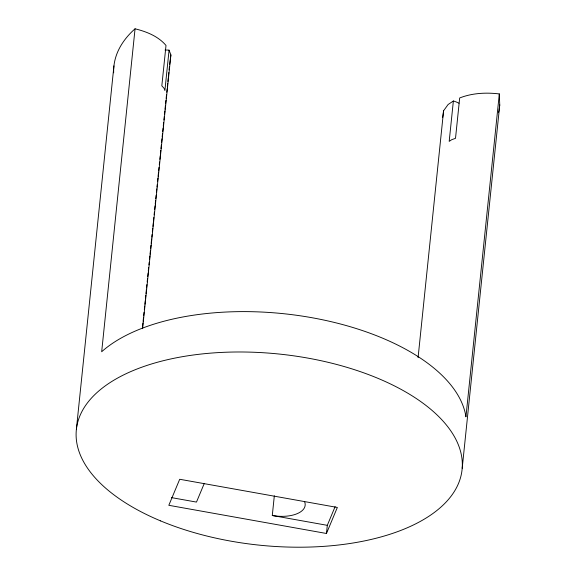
<?xml version="1.0" encoding="UTF-8"?>
<svg xmlns="http://www.w3.org/2000/svg" width="576" height="576" viewBox="0 0 576 576"><rect width="100%" height="100%" fill="white"/><g stroke="black" fill="none" stroke-linecap="round" stroke-linejoin="round"><path stroke-width="0.86" d="M462.197 468.259L499.745 104.94L499.306 93.924C486.072 92.347 472.169 93.031 459.677 97.963L455.508 138.334L451.728 139.687L449.194 141.372L453.37 101.002L453.946 101.146A23.364 11.578 5.9 0 1 458.986 103.234M76.392 429.214L113.94 65.887M165.031 50.069A23.364 11.578 5.9 0 1 168.473 50.098L169.07 50.17L164.902 90.533L164.03 88.236L161.827 85.824L166.003 45.454C158.292 36.266 146.448 31.594 135.058 28.8L101.678 351.756L102.694 350.834A193.896 96.07 5.9 0 1 309.96 317.362A193.896 96.07 5.9 0 1 465.43 413.986L465.934 416.88L499.306 93.924M142.56 326.614L142.927 323.035M143.114 321.25L143.482 317.671M143.669 315.878L144.036 312.3M144.317 309.614L144.684 306.036M144.871 304.25L145.238 300.672M145.426 298.879L145.793 295.301M145.98 293.515L146.441 289.044M146.628 287.251L146.902 284.566M147.182 281.887L147.55 278.309M147.737 276.516L148.104 272.938M148.291 271.152L148.658 267.574M148.939 264.888L149.213 262.202M149.494 259.517L149.861 255.938M150.048 254.153L150.415 250.574M150.602 248.782L150.97 245.203M151.157 243.418L151.618 238.946M151.805 237.154L152.078 234.468M152.359 231.79L152.726 228.211M152.914 226.418L153.281 222.84M153.468 221.054L153.835 217.476M154.116 214.79L154.39 212.105M154.67 209.419L155.038 205.841M155.225 204.055L155.592 200.477M155.779 198.684L156.146 195.106M156.427 192.427L156.794 188.849M156.982 187.056L157.255 184.37M157.536 181.692L157.903 178.114M158.09 176.321L158.458 172.742M158.645 170.957L159.012 167.371M159.293 164.693L159.566 162.007M159.847 159.322L160.214 155.743M160.402 153.958L160.769 150.379M160.956 148.586L161.323 145.008M161.604 142.322L161.971 138.744M162.158 136.958L162.526 133.38M162.713 131.587L163.08 128.009M163.267 126.223L163.634 122.645M163.915 119.959L164.282 116.381M164.47 114.595L164.837 111.017M165.024 109.224L165.391 105.646M165.578 103.86L165.946 100.282M166.133 98.489L166.5 94.91M166.781 92.225L167.148 88.646M167.335 86.861L167.702 83.282M167.89 81.49L168.257 77.911M168.444 76.126L168.811 72.547M169.092 69.862L169.459 66.283M169.646 64.498L170.885 54.922L169.07 50.17M142.589 328.673L170.885 54.922M335.124 506.621L327.305 525.334L272.29 515.498L274.327 495.806M326.462 533.484L337.349 507.449L179.705 479.268L168.818 505.303L326.462 533.484L327.305 525.334M418.075 357.66L443.592 110.75L448.114 104.501L453.37 101.002M499.745 104.94L499.061 110.088M442.642 117.634L443.592 110.75M498.895 110.822L498.478 112.694M204.3 483.379L196.474 502.092L171.475 497.621M135.058 28.8L132.934 30.73A193.896 96.07 5.9 0 0 113.666 72.792M304.531 501.581A27.569 13.658 5.9 0 1 272.29 515.498M160.574 520.891A193.896 96.07 5.9 0 0 461.808 471.686A193.896 96.07 5.9 0 0 185.256 356.206A193.896 96.07 5.9 0 0 160.574 520.891"/></g></svg>
